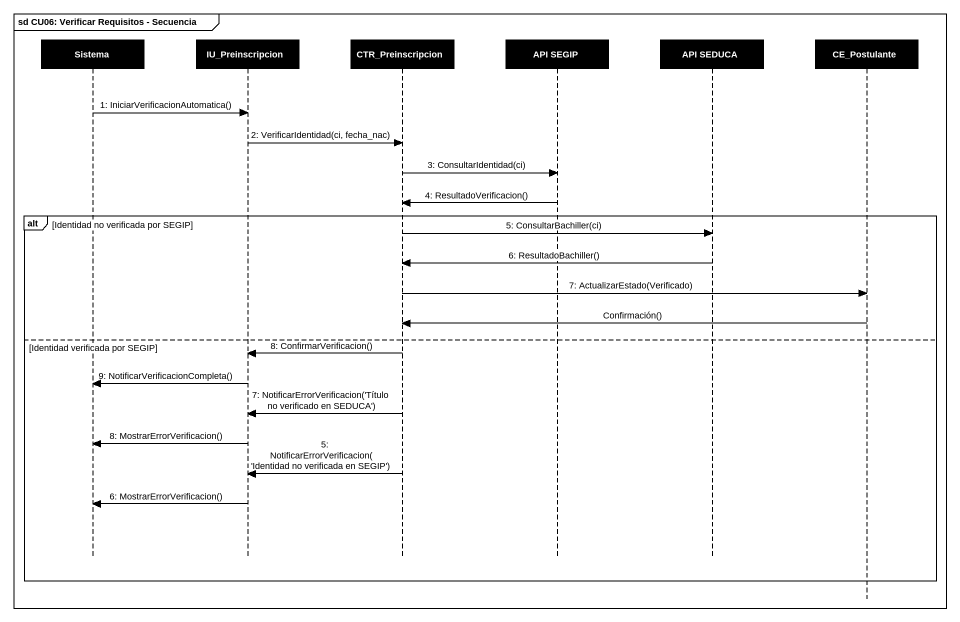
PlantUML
@startuml
mainframe sd CU06: Verificar Requisitos - Secuencia
hide footbox
participant Sistema #000000
participant IU_Preinscripcion #000000
participant CTR_Preinscripcion #000000
participant "API SEGIP" as API_SEGIP #000000
participant "API SEDUCA" as API_SEDUCA #000000
participant CE_Postulante #000000

Sistema -> IU_Preinscripcion : 1: IniciarVerificacionAutomatica()
IU_Preinscripcion -> CTR_Preinscripcion : 2: VerificarIdentidad(ci, fecha_nac)
CTR_Preinscripcion -> API_SEGIP : 3: ConsultarIdentidad(ci)
API_SEGIP -> CTR_Preinscripcion : 4: ResultadoVerificacion()
alt Identidad no verificada por SEGIP
  CTR_Preinscripcion -> API_SEDUCA : 5: ConsultarBachiller(ci)
  API_SEDUCA -> CTR_Preinscripcion : 6: ResultadoBachiller()
  CTR_Preinscripcion -> CE_Postulante : 7: ActualizarEstado(Verificado)
  CE_Postulante -> CTR_Preinscripcion : Confirmación()
else Identidad verificada por SEGIP
  CTR_Preinscripcion -> IU_Preinscripcion : 8: ConfirmarVerificacion()
  IU_Preinscripcion -> Sistema : 9: NotificarVerificacionCompleta()
  CTR_Preinscripcion -> IU_Preinscripcion : 7: NotificarErrorVerificacion('Título no verificado en SEDUCA')
  IU_Preinscripcion -> Sistema : 8: MostrarErrorVerificacion()
  CTR_Preinscripcion -> IU_Preinscripcion : 5: NotificarErrorVerificacion('Identidad no verificada en SEGIP')
  IU_Preinscripcion -> Sistema : 6: MostrarErrorVerificacion()
end
@enduml
